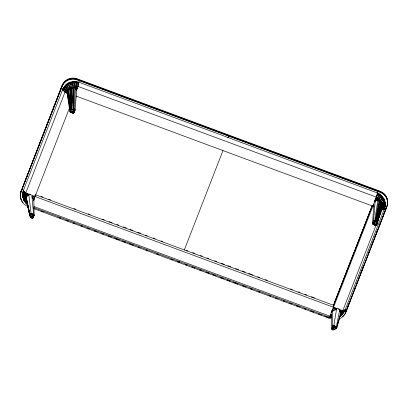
<?xml version="1.0" encoding="UTF-8"?>
<svg xmlns="http://www.w3.org/2000/svg" width="408" height="408" viewBox="0 0 408 408"><rect width="100%" height="100%" fill="white"/><g stroke="black" fill="none" stroke-linecap="round" stroke-linejoin="round"><path stroke-width="0.61" d="M23.45 190.276L62.755 89.209L62.888 89.959L64.938 91.882L66.331 91.163L66.846 91.341L69.783 111.103L70.334 112.282L72.884 113.225L73.501 112.96L73.18 109.002L73.185 87.909L72.42 81.518L75.669 81.427L78.836 82.161L377.283 192.877C383.428 195.08 386.947 202.419 384.515 208.539C384.545 209.85 382.826 209.039 382.118 209.641L377.512 221.452M67.453 93.442C62.98 92.356 66.06 89.694 67.983 87.761C70.732 85.665 74.71 84.777 77.882 86.399L376.334 197.12L377.711 198.89C381.567 201.032 382.541 205.622 382.118 209.641C386.111 209.957 384.836 204.801 385.162 202.291C383.607 198.64 381.189 195.029 377.201 193.718L377.283 192.877M64.071 90.979L66.03 87.776L68.993 85.42L69.309 82.426C72.374 82.222 70.227 86.476 71.369 88.322L73.807 112.827L75.082 110.216L76.643 90.571L78.754 83.002L75.633 82.278L69.309 82.426C66.172 84.201 70.436 86.379 69.941 88.944L71.839 109.37L73.501 112.96L73.807 112.827L73.634 108.967L74.44 87.842C74.282 85.7 75.465 81.952 72.42 81.518C68.156 82.258 64.423 85.165 62.776 89.184L62.908 89.933L65.035 92.04L66.779 92.677M33.701 207.59L329.174 317.184L329.965 316.327L373.437 204.821L373.825 204.173L372.565 223.411L373.121 224.604L375.671 225.558L376.89 225.032L376.533 222.401L380.945 203.72L380.98 202.23L383.301 198.63L384.224 199.252L385.259 205.459L384.341 209.177M27.418 203.556L24.689 201.578C22.573 198.252 22.154 193.963 23.46 190.261L23.582 191.026L25.622 192.953L26.163 199.033L29.804 215.154L30.182 216.459L31.967 218.464L33.186 217.918L34.15 215.429L33.849 200.603L35.073 195.539M35.093 194.596L333.55 305.296L333.494 307.214L332.301 311.319L332.602 326.145L331.877 329.19L332.178 329.837L333.081 329.899L334.876 329.496L336.926 327.757L340.833 313.339L342.919 310.661L345.015 310.238L384.81 207.682L383.658 207.544L381.235 208.794M21.379 199.874A11.577 11.286 1.8 0 1 21.109 191.24L62.143 85.313A11.577 11.286 1.8 0 1 77.071 78.785L380.185 191.23A11.577 11.286 1.8 0 1 387.6 202.929M33.711 199.935L35.062 195.559M21.109 191.24L62.143 85.313M62.133 85.777A11.577 11.286 1.8 0 1 77.061 79.249L77.071 78.785M333.545 305.281L333.494 307.219L336.233 308.917L336.524 309.453L333.826 325.604L336.381 326.568L336.926 327.757M345.882 311.258L345.867 311.722L356.24 285.059M374.07 206.841L372.81 206.147L372.841 205.183M387.09 205.703A11.577 11.286 1.8 0 0 380.169 191.694L380.185 191.23M24.052 200.093L25.566 202.837L27.239 202.649L25.531 199.67L24.97 196.304L25.775 195.427L28.504 194.769L26 196.34L29.769 214.71L30.493 213.537L33.757 214.588L29.769 214.71L29.825 213.833L31.044 213.287L33.757 214.588L31.044 213.297L28.886 195.33L23.582 191.026L23.118 192.505L25.775 195.427L25.76 198.497L27.188 201.899L23.939 200.201L22.812 196.513L23.46 190.261C21.741 193.504 23.802 195.585 26.046 197.513L29.804 215.154L33.757 214.588L34.15 215.429L32.63 218.173L33.181 217.923M30.646 216.398L30.931 217.602L33.874 214.832L30.182 216.459L26.546 200.512L24.653 199.4L23.016 197.217L22.919 194.111L23.654 191.087C24.572 194.953 23.378 199.476 26.525 202.659M377.176 193.836L376.737 195.478C381.541 197.186 384.693 202.511 383.658 207.544L384.275 209.207L385.06 204.622L383.989 200.093L381.22 196.304L377.201 193.718L380.144 194.381L380.026 197.39L378.624 200.685L375.462 220.937L372.703 223.706L374.748 220.397L377.925 199.803L377.711 198.89L378.629 194.483L380.144 194.381M67.519 93.192L64.903 89.291L62.97 90.01C65.229 83.915 72.731 80.758 78.729 83.12L77.887 86.399L76.449 86.68L75.434 87.582L76.806 89.78L75.965 86.95L76.434 84.247L75.623 82.401L75.669 81.427L78.754 83.002L78.831 82.156M25.638 196.906L26 196.34L28.886 195.33L26.107 196.585L26.046 197.513L29.804 215.154L25.638 196.906L25.888 195.952L28.504 194.769M72.889 113.22L74.113 112.695L74.2 111.461M380.98 202.23L375.778 221.258L372.841 224.007L376.533 222.401L374.748 220.397L374.085 220.687L372.565 223.411L373.534 220.917L375.253 200.496L376.737 195.478L378.629 194.483M24.97 196.304L25.143 194.601L65.035 92.04M374.427 200.986L374.401 201.771L375.039 200.19M375.176 199.675L375.243 198.905M376.737 195.478L376.38 196.916C381.368 198.64 384.254 204.663 382.235 209.59L382.709 207.942L380.995 209.059M72.425 82.37L67.932 84.002L66.54 84.089L65.448 85.976L67.529 90.862L70.671 110.099L73.246 113.067L70.334 112.287L70.084 111.751L70.339 110.41L66.948 91.596C68.814 88.745 72.267 87.878 75.434 87.582L74.537 109.028L73.807 112.827M66.54 84.089L66.667 85.012L68.993 85.42L72.609 84.191L76.434 84.247L77.214 82.543L75.669 81.427M65.499 91.555L65.698 90.341L66.723 92.922L65.499 91.555L65.05 92.014M66.723 92.922L66.331 91.163L66.728 88.954M329.608 316.634L331.454 317.149L330.725 317.633L329.608 316.634L331.138 314.282L331.877 329.19L331.633 328.639L332.602 326.145L333.469 325.768L336.376 328.455L336.381 326.563L339.584 310.59L339.991 310.325L342.802 310.707L343.811 310.401L341.863 313.619L340.486 314.925L339.869 314.782C341.399 314.456 343.842 308.31 342.154 312.202L340.588 313.742L343.505 313.002L345.199 309.616L343.444 313.018L342.985 312.1L341.884 312.069L341.108 310.366L342.343 311.452M372.703 223.706L375.778 221.258L379.715 201.776L382.367 197.35L382.515 196.554L380.026 195.203M375.778 221.258L379.517 201.552L380.062 200.909L378.624 200.685L377.869 200.114L375.095 201.287L377.925 199.803L380.945 203.72L381.791 208.177L376.946 224.155L375.671 225.553L372.958 224.252L376.91 223.706L381.735 207.422L385.132 204.571M332.178 329.837L332.908 326.012L333.535 329.863L333.214 325.88L334.876 329.496M382.888 206.239L382.046 208.284L382.179 206.825L381.664 206.198C381.863 204.112 384.836 204.127 385.162 202.291M375.462 220.937L379.517 201.552M380.593 203.036L376.533 222.401L381.235 204.428L383.234 201.996L384.055 200.012L384.224 199.252L382.367 197.35M376.38 196.916L372.81 206.142L76.148 96.089M341.307 315.277L340.486 314.925C347.004 311.534 335.769 319.01 341.307 315.277L341.43 314.711M381.664 206.198L376.91 223.706L381.235 204.428M74.113 112.695L74.832 109.67L74.537 109.028L71.839 109.37L69.783 111.103M343.658 312.406L342.429 314.221L341.863 313.619M376.91 223.706L382.056 205.234M337.666 323.661L338.15 321.866M77.229 88.347L76.24 85.731L77.107 86.476L77.229 88.347L75.965 86.95C72.777 86.43 69.386 87.567 67.228 89.984L66.846 91.341L67.427 92.759M376.89 225.032L381.735 207.422L376.946 224.155L372.958 224.252L376.222 225.318M382.179 206.825L381.919 208.151M24.755 192.051L24.235 193.851L22.919 194.111M383.137 209.345L383.658 207.544L385.075 206.137M336.376 328.455L336.911 326.64M337.268 325.431L338.161 322.407M338.512 321.198L340.833 313.339L339.584 310.59L340.945 313.176L340.588 313.742L341.17 312.916L339.991 310.325L341.486 312.548L341.129 313.589M331.577 311.987L331.888 310.233M78.698 82.498L79.376 80.764M25.663 193.968L27.407 193.994L25.689 194.769L25.143 194.601L25.622 192.953L35.037 196.518L69.513 107.86M179.367 262.675L179.816 261.513M184.319 249.936L222.946 150.629M227.919 137.853L228.592 136.119M334.473 302.537L372.178 205.601M328.583 318.031L329.037 316.873M377.135 193.214L377.813 191.474M376.135 224.997L342.786 310.697L35.037 196.518M346.111 310.661L346.805 308.887M347.728 306.515L348.881 303.552M354.644 288.742L355.332 286.962M356.714 283.407L357.408 281.632M358.331 279.261L359.02 277.486M360.402 273.931L361.095 272.151M362.018 269.78L363.171 266.817M368.929 252.006L369.623 250.231M371.005 246.677L371.698 244.897M372.616 242.525L373.31 240.751M374.233 238.379L375.385 235.416M376.768 231.861L377.456 230.087M379.532 224.752L380.225 222.977M383.219 215.271L383.913 213.496M384.831 211.125L385.983 208.162M356.699 283.876L370.53 248.324M370.989 247.141L384.82 211.589M385.28 210.406L386.891 206.259M345.856 311.977L386.881 206.514M76.561 89.786L77.887 86.399L77.107 86.476M331.408 312.4L331.184 312.854L331.123 312.324M62.908 89.933L64.423 87.179L67.932 84.002M344.296 311.697L344.959 310.279L342.985 312.1L344.357 311.676L345.199 309.616L344.582 310.733M71.369 88.322L71.839 109.37L70.64 88.602L71.247 87.327M69.941 88.944L70.671 110.099L68.422 89.989L67.228 89.984L66.637 91.188L67.58 93.203M31.967 218.464L34.012 215.128L30.931 217.602L30.697 216.398M75.623 82.401L74.526 84.058L72.435 82.493M66.331 91.163L67.228 89.984M377.961 197.661L377.415 198.334L375.681 199.063L376.956 197.712L377.961 197.661L376.334 197.12L376.956 197.712M64.423 87.179L62.776 89.184L63.572 88.511L64.903 89.291L64.316 86.394L65.448 85.976M384.616 201.481L383.234 201.996L384.907 203.072M339.997 316.19L341.073 315.078M31.253 217.923L34.012 215.128M34.15 215.429L33.599 214.226L31.941 196.457L32.263 196.151L35.042 196.498M330.715 317.648L329.174 317.184L329.139 316.644M25.775 195.427L27.407 193.994M377.925 199.803L375.253 200.496L377.711 198.89L379.389 198.665M378.466 196.294L379.986 195.315M25.444 201.108C24.133 203.051 22.124 196.574 24.653 199.4L23.939 200.201L22.812 196.513M73.18 109.002L72.833 86.935L74.44 87.842L75.623 87.261L76.806 89.78M373.529 220.937L374.085 220.687L373.534 220.917M332.846 309.167L335.172 308.142M332.428 310.6L336.233 308.917M332.301 311.319L336.524 309.453M332.602 326.145L333.826 325.604M30.493 213.537L31.044 213.297M333.831 325.615L333.469 325.768L336.044 328.766M375.253 200.496L377.874 199.39L378.92 199.767M339.721 309.116L339.14 309.121M340.078 315.629L341.261 315.282M381.006 209.212L382.179 209.034M382.449 200.287L383.989 200.093M375.681 199.063L377.711 198.89M380.945 203.72L381.653 203.689M381.368 198.737L383.24 198.716M382.311 197.446L380.026 197.39L381.271 196.202L382.515 196.554M22.853 194.05L22.71 193.341L22.797 195.616L24.041 195.718M74.44 87.842L75.393 87.904L76.643 90.571L75.434 87.582M26.061 203.113L27.53 204.648M30.717 194.647L29.973 194.453M65.494 86.073L67.407 86.471L68.651 89.801L70.671 110.099M33.895 206.509L331.612 316.812L329.924 316.348M72.42 81.518L75.633 82.278M336.381 326.568L333.469 325.768L336.631 327.109M76.434 84.247L78.285 84.762L77.199 82.661M76.24 85.731L77.933 86.2M330.735 316.537L329.965 316.322L331.612 316.812L330.735 316.537L330.602 314.956L331.541 316.317M26.117 198.742L22.95 197.176L22.797 195.616M64.479 87.276L66.03 87.776M77.061 79.249L380.169 191.694M61.261 88.623L62.98 89.255M384.295 208.457L386.014 209.095M41.086 196.406L42.876 197.069M48.843 199.282L50.633 199.946M73.909 208.585L75.704 209.248M88.235 213.899L90.025 214.562M102.561 219.213L104.351 219.876M109.125 221.646L112.113 222.753M116.887 224.528L118.677 225.191M123.451 226.96L126.434 228.067M130.019 229.398L133.003 230.505M137.776 232.274L140.76 233.381M145.539 235.156L147.329 235.819M153.296 238.032L155.086 238.695M161.053 240.909L162.848 241.577M186.124 250.211L187.915 250.874M192.688 252.644L194.478 253.312M200.45 255.525L202.24 256.188M207.014 257.958L208.804 258.626M214.771 260.839L216.566 261.502M221.34 263.272L224.324 264.384M227.904 265.71L230.887 266.817M235.666 268.586L238.649 269.698M242.23 271.024L245.213 272.131M248.793 273.462L252.975 275.012M257.749 276.782L259.539 277.445M265.506 279.659L267.296 280.327M290.578 288.961L292.368 289.624M298.335 291.837L300.125 292.505M304.904 294.275L306.694 294.938M311.467 296.708L314.451 297.82M21.945 189.695L23.664 190.332M344.979 309.534L346.698 310.172M41.499 211.135L43.289 211.803M58.808 217.556L60.598 218.224M66.57 220.437L68.36 221.1M73.134 222.87L74.924 223.538M80.891 225.751L82.686 226.415M87.46 228.184L89.25 228.852M94.024 230.622L97.007 231.729M101.786 233.498L103.576 234.166M108.349 235.936L111.333 237.043M114.913 238.374L119.095 239.919M122.675 241.25L125.659 242.357M129.239 243.688L133.416 245.239M138.195 247.008L139.985 247.671M145.952 249.885L147.742 250.553M156.697 253.873L158.488 254.536M171.023 259.187L172.814 259.85M177.587 261.62L179.377 262.288M185.344 264.501L187.139 265.164M191.913 266.934L194.897 268.041M199.67 269.815L201.46 270.478M206.239 272.248L209.222 273.355M212.803 274.686L215.786 275.793M220.56 277.562L223.548 278.669M227.129 280L230.112 281.107M233.692 282.438L237.869 283.983M242.648 285.758L245.631 286.865M250.405 288.635L252.195 289.298M258.167 291.516L259.957 292.179M268.908 295.499L270.698 296.162M275.476 297.937L277.267 298.6M283.234 300.813L285.024 301.476M289.797 303.251L291.587 303.914M296.366 305.684L299.35 306.791M304.123 308.565L305.913 309.228M310.692 310.998L313.675 312.105M318.449 313.88L321.433 314.986M325.013 316.312L328.001 317.419M33.726 208.646L330.913 318.893M372.81 206.142L373.973 206.576M74.465 86.822L75.623 87.261M338.574 308.938L337.834 308.581M70.084 111.751L73.246 113.067L70.339 110.41L67.529 90.862L66.846 91.341L67.524 92.8M383.851 205.678L385.004 206.183M27.305 203.714L25.617 202.847L24.633 201.557M29.004 193.979L29.412 194.218M383.709 203.811L385.06 204.622M69.753 87.98L70.64 88.602M70.875 82.839L72.609 84.191M26.663 203.985L27.489 204.648M69.38 83.38L70.747 84.65M74.496 85.558L75.965 86.95M25.566 202.837L26.709 203.99M26.678 203.612L27.494 204.525M25.76 198.497L26.546 200.512L29.804 215.154M22.863 195.667L24.184 197.584M24.031 199.996L25.174 201.797M377.874 199.39L378.624 200.685M66.667 85.012L67.407 86.471M331.515 315.761L331.005 314.252L331.546 315.328M373.437 204.821L373.963 205.948M26.163 200.042L26.836 201.496L26.836 201.221L30.182 216.459L28.56 208.575M33.344 196.171L34.394 198.451M32.263 196.151L33.981 199.879M31.941 196.457L33.849 200.603M331.005 314.252L331.475 315.292M330.602 314.956L331.383 316.674M339.991 310.325L340.945 313.176M26.107 196.585L29.825 213.833M30.702 216.368L30.931 217.602M341.108 310.366L341.486 312.548M70.186 111.037L70.334 112.282M332.908 326.012L333.081 329.899M73.185 87.909L73.634 108.967M68.401 88.873L68.422 89.989M387.075 205.958A11.577 11.286 1.8 0 0 380.154 191.954L77.056 79.509A11.577 11.286 1.8 0 0 62.128 86.042L21.104 191.5A11.577 11.286 1.8 0 0 21.374 200.134M22.965 202.643A11.577 11.286 1.8 0 1 21.93 201.185M345.627 312.518A11.577 11.286 1.8 0 1 342.353 316.71M338.645 319.071A11.577 11.286 1.8 0 0 345.841 312.365L386.866 206.902A11.577 11.286 1.8 0 0 380.144 192.341L77.046 79.897A11.577 11.286 1.8 0 0 62.118 86.43L21.094 191.888A11.577 11.286 1.8 0 0 27.815 206.453M20.522 196.59A11.577 11.286 1.8 0 1 21.124 190.776M75.082 110.201L74.832 109.67L75.082 110.216M372.397 205.397L333.091 306.449L372.407 205.403"/></g></svg>
